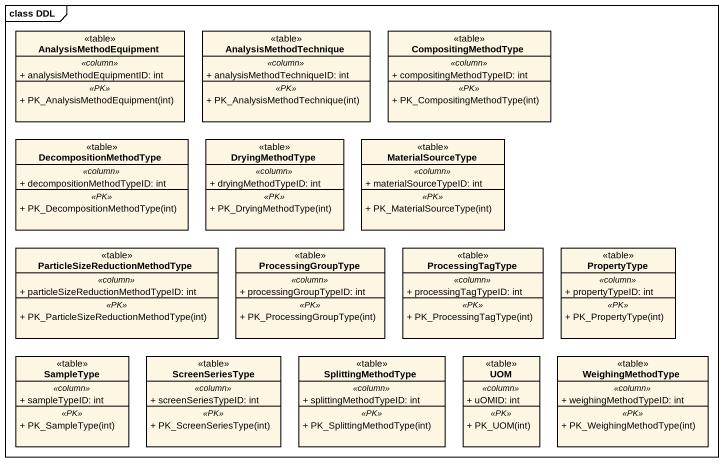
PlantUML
@startuml
mainframe class DDL
hide circle
hide empty members
skinparam classAttributeIconSize 0
class AnalysisMethodEquipment <<table>> {
  .. <<column>> ..
  + analysisMethodEquipmentID: int
  .. <<PK>> ..
  + PK_AnalysisMethodEquipment(int)
}
class AnalysisMethodTechnique <<table>> {
  .. <<column>> ..
  + analysisMethodTechniqueID: int
  .. <<PK>> ..
  + PK_AnalysisMethodTechnique(int)
}
class CompositingMethodType <<table>> {
  .. <<column>> ..
  + compositingMethodTypeID: int
  .. <<PK>> ..
  + PK_CompositingMethodType(int)
}
class DecompositionMethodType <<table>> {
  .. <<column>> ..
  + decompositionMethodTypeID: int
  .. <<PK>> ..
  + PK_DecompositionMethodType(int)
}
class DryingMethodType <<table>> {
  .. <<column>> ..
  + dryingMethodTypeID: int
  .. <<PK>> ..
  + PK_DryingMethodType(int)
}
class MaterialSourceType <<table>> {
  .. <<column>> ..
  + materialSourceTypeID: int
  .. <<PK>> ..
  + PK_MaterialSourceType(int)
}
class "ParticleSizeReductionMethodType" as ParticleSizeReductionMethodT <<table>> {
  .. <<column>> ..
  + particleSizeReductionMethodTypeID: int
  .. <<PK>> ..
  + PK_ParticleSizeReductionMethodType(int)
}
class ProcessingGroupType <<table>> {
  .. <<column>> ..
  + processingGroupTypeID: int
  .. <<PK>> ..
  + PK_ProcessingGroupType(int)
}
class ProcessingTagType <<table>> {
  .. <<column>> ..
  + processingTagTypeID: int
  .. <<PK>> ..
  + PK_ProcessingTagType(int)
}
class PropertyType <<table>> {
  .. <<column>> ..
  + propertyTypeID: int
  .. <<PK>> ..
  + PK_PropertyType(int)
}
class SampleType <<table>> {
  .. <<column>> ..
  + sampleTypeID: int
  .. <<PK>> ..
  + PK_SampleType(int)
}
class ScreenSeriesType <<table>> {
  .. <<column>> ..
  + screenSeriesTypeID: int
  .. <<PK>> ..
  + PK_ScreenSeriesType(int)
}
class SplittingMethodType <<table>> {
  .. <<column>> ..
  + splittingMethodTypeID: int
  .. <<PK>> ..
  + PK_SplittingMethodType(int)
}
class UOM <<table>> {
  .. <<column>> ..
  + uOMID: int
  .. <<PK>> ..
  + PK_UOM(int)
}
class WeighingMethodType <<table>> {
  .. <<column>> ..
  + weighingMethodTypeID: int
  .. <<PK>> ..
  + PK_WeighingMethodType(int)
}
@enduml
